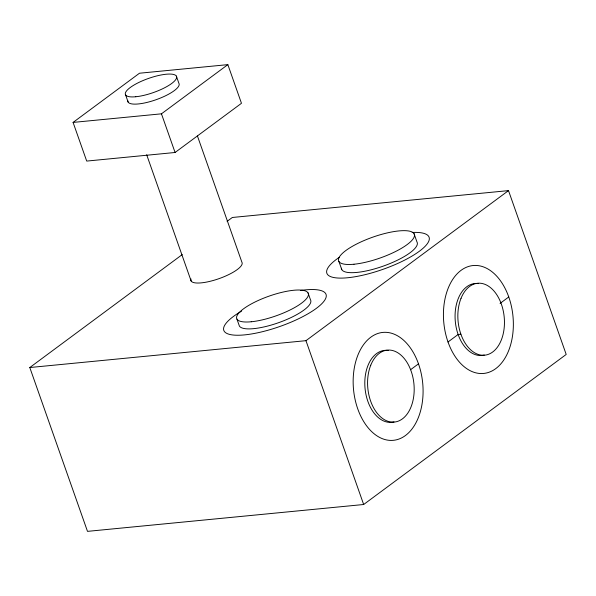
<?xml version="1.0" encoding="UTF-8"?>
<svg xmlns="http://www.w3.org/2000/svg" width="596" height="596" viewBox="0 0 596 596"><rect width="100%" height="100%" fill="white"/><g stroke="black" fill="none" stroke-linecap="round" stroke-linejoin="round"><path stroke-width="0.89" d="M73.084 122.418L139.479 73.226L227.858 64.636L241.469 103.294L175.075 152.487L86.703 161.084L73.084 122.418L161.456 113.821L227.858 64.636M227.106 221.354L232.336 217.48L508.507 190.616L566.2 354.449L363.664 504.507L87.493 531.364L29.8 367.531L182.264 254.574M29.8 367.531L305.964 340.674L508.507 190.616M410.532 369.743L418.489 363.851A54.206 34.732 84.4 0 0 357.928 355.045A54.206 34.732 84.4 0 0 387.907 440.176A54.206 34.732 84.4 0 0 418.489 363.851M447.998 341.992L458.123 334.49L460.887 334.222M500.074 303.409L508.76 296.972A54.206 34.732 84.4 0 0 448.199 288.173A54.206 34.732 84.4 0 0 478.178 373.305A54.206 34.732 84.4 0 0 508.76 296.972M414.049 233.684L416.932 241.879A40.118 11.056 -19.4 0 1 382.669 266.323A40.118 11.056 -19.4 0 1 341.359 268.267M338.908 261.458L341.791 269.653M308.043 292.874L310.464 299.758A37.943 10.46 -19.4 0 1 280.388 322.041A37.943 10.46 -19.4 0 1 239.383 326.027L236.955 319.151M305.964 340.674L363.664 504.507M176.356 76.109L178.897 83.313A27.103 7.472 -19.4 0 1 155.184 100.024A27.103 7.472 -19.4 0 1 127.827 100.799M197.447 136.007L241.901 262.225A27.103 7.472 -19.4 0 1 217.071 279.308A27.103 7.472 -19.4 0 1 190.981 278.973M161.456 113.821L175.075 152.487M125.585 94.868L128.125 102.08M146.676 154.766L191.122 280.984M300.734 290.431A54.206 14.945 -19.4 0 1 316.171 308.482A54.206 14.945 -19.4 0 1 239.89 335.205A54.206 14.945 -19.4 0 1 241.499 311.179M412.141 232.462A54.206 14.945 -19.4 0 1 416.418 253.315A54.206 14.945 -19.4 0 1 344.004 278.027A54.206 14.945 -19.4 0 1 339.348 257.308M394.016 421.893A36.14 23.155 84.4 0 1 364.983 387.683A36.14 23.155 84.4 0 1 388.242 350.478M484.28 355.015A36.14 23.155 84.4 0 1 455.247 320.804A36.14 23.155 84.4 0 1 478.513 283.607M370.749 365.214A36.14 23.155 84.4 0 0 390.738 421.968A36.14 23.155 84.4 0 0 411.128 371.084A36.14 23.155 84.4 0 0 370.749 365.214M461.021 298.343A36.14 23.155 84.4 0 0 481.002 355.097A36.14 23.155 84.4 0 0 501.392 304.206A36.14 23.155 84.4 0 0 461.021 298.343M353.994 264.229A40.118 11.056 -19.4 0 0 414.265 236.664A40.118 11.056 -19.4 0 0 361.169 241.827A40.118 11.056 -19.4 0 0 353.994 264.229M251.236 321.765A37.943 10.46 -19.4 0 0 308.244 295.69A37.943 10.46 -19.4 0 0 258.023 300.578A37.943 10.46 -19.4 0 0 251.236 321.765M135.776 96.746A27.103 7.472 -19.4 0 0 176.505 78.113A27.103 7.472 -19.4 0 0 140.626 81.607A27.103 7.472 -19.4 0 0 135.776 96.746"/></g></svg>
